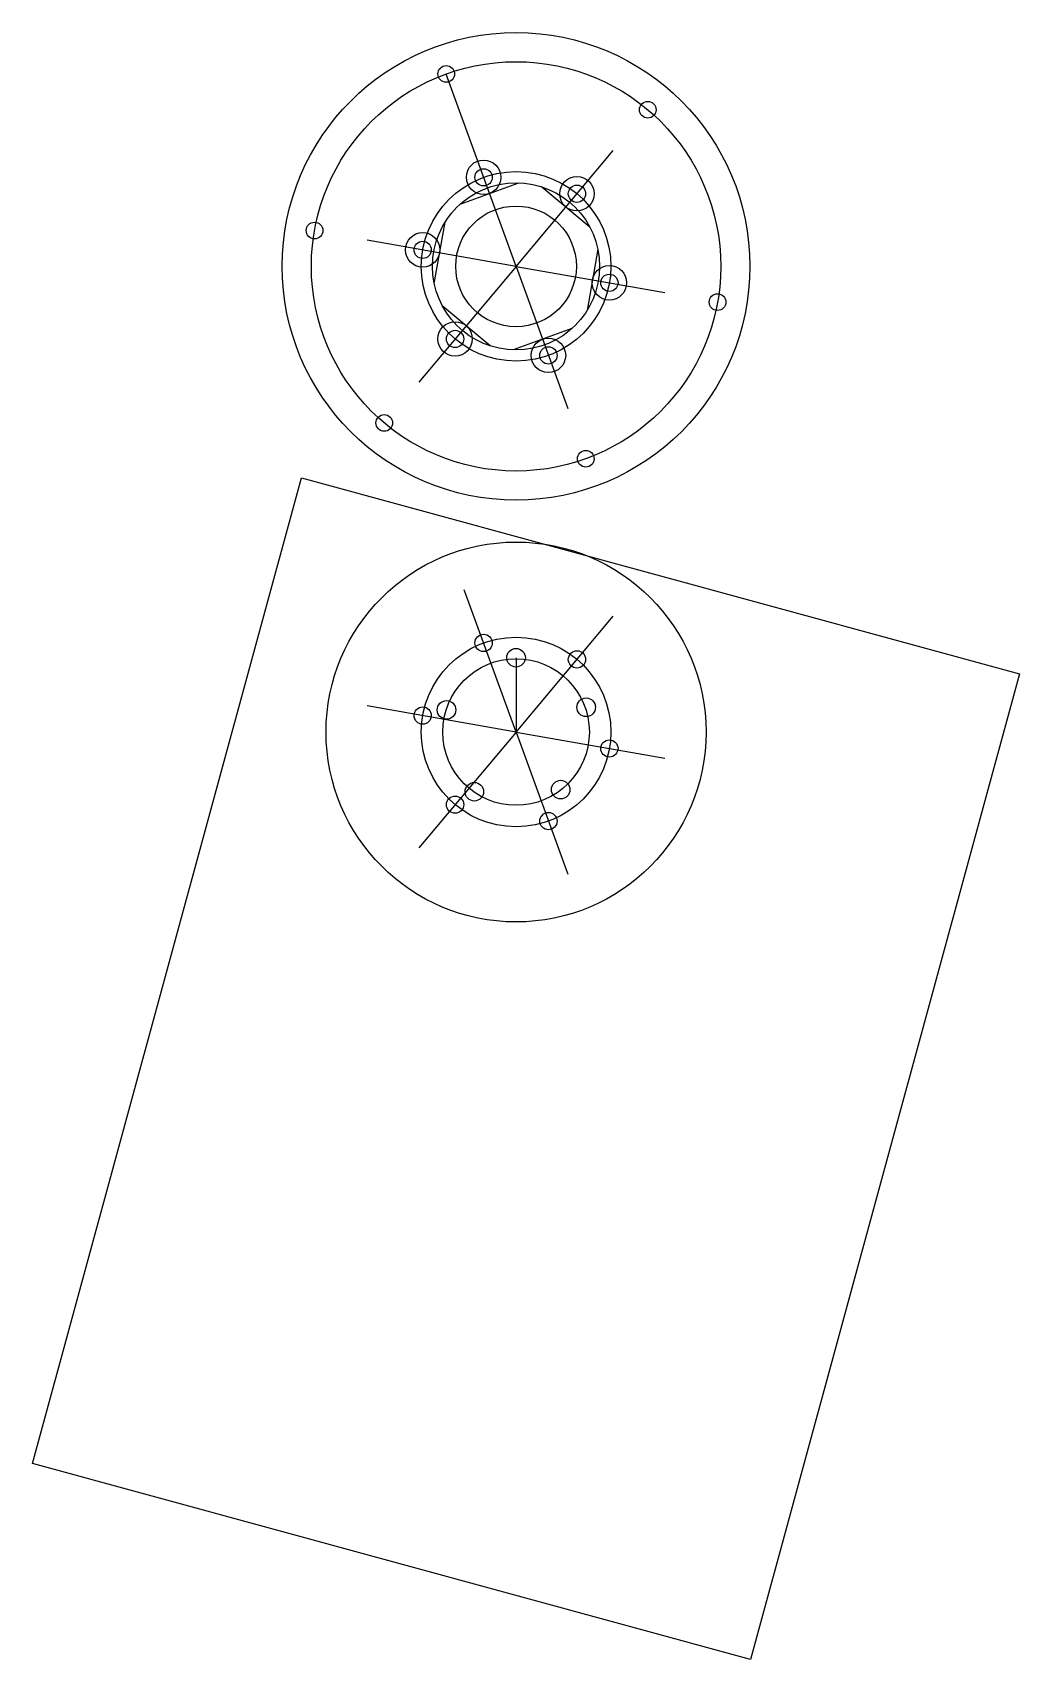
# Model space of a CAD drawing. Header units: millimetres. Extents: x 3153 to 3439, y 1243 to 1715.
import ezdxf

# ---------------------------------------------------------------- set-up
doc = ezdxf.new("R2010")
doc.units = ezdxf.units.MM
picture_1 = doc.add_image_def('image1.jpg', size_in_pixel=(2550, 3501))

msp = doc.modelspace()

# ---------------------------------------------------------------- linework, layer by layer
at = {"color": 1}
for p, q in [((3293.1, 1647.27), (3272.79, 1703.07)), ((3293.1, 1647.27), (3321.28, 1680.86)), ((3293.1, 1647.27), (3249.91, 1654.89)), ((3293.1, 1647.27), (3264.91, 1613.68)), ((3293.1, 1647.27), (3336.28, 1639.66)), ((3293.1, 1647.27), (3308.09, 1606.07)), ((3293.1, 1512.18), (3278.1, 1553.38)), ((3293.1, 1512.18), (3321.28, 1545.77)), ((3293.1, 1512.18), (3249.91, 1519.79)), ((3293.1, 1512.18), (3264.91, 1478.58)), ((3293.1, 1512.18), (3336.28, 1504.56)), ((3293.1, 1512.18), (3308.09, 1470.97))]:
    msp.add_line(p, q, dxfattribs=at)
for p, q in [((3276.9, 1665.32), (3293.9, 1671.51)), ((3300.63, 1670.32), (3314.49, 1658.69)), ((3269.37, 1642.27), (3272.51, 1660.09)), ((3316.83, 1652.27), (3313.69, 1634.46)), ((3285.56, 1624.22), (3271.71, 1635.85)), ((3309.29, 1629.22), (3292.29, 1623.04)), ((3293.1, 1533.73), (3293.1, 1512.18))]:
    msp.add_line(p, q)
for centre, radius in [((3293.1, 1647.27), 67.83), ((3293.1, 1647.27), 59.38), ((3272.85, 1703.09), 2.42), ((3331.31, 1692.71), 2.42), ((3283.69, 1673.11), 5), ((3293.1, 1647.27), 24.25), ((3310.77, 1668.34), 5), ((3293.1, 1647.27), 17.5), ((3234.64, 1657.65), 2.42), ((3266.02, 1652.05), 5), ((3320.18, 1642.5), 5), ((3351.56, 1636.9), 2.42), ((3275.42, 1626.21), 5), ((3302.5, 1621.43), 5), ((3298.67, 1627.96), 0), ((3254.88, 1601.83), 2.42), ((3313.34, 1591.46), 2.42), ((3293.1, 1512.18), 55.11), ((3293.1, 1533.73), 2.7), ((3293.1, 1512.18), 21.27), ((3272.94, 1518.59), 2.7), ((3313.45, 1519.35), 2.7), ((3281, 1494.85), 2.7), ((3306.04, 1495.46), 2.7), ((3298.67, 1492.87), 0)]:
    msp.add_circle(centre, radius)
for centre, radius in [((3283.69, 1673.11), 2.5), ((3293.1, 1647.27), 27.5), ((3310.77, 1668.34), 2.5), ((3266.02, 1652.05), 2.5), ((3320.18, 1642.5), 2.5), ((3275.42, 1626.21), 2.5), ((3302.5, 1621.43), 2.5), ((3293.1, 1512.18), 27.5), ((3283.69, 1538.02), 2.5), ((3310.77, 1533.24), 2.5), ((3266.02, 1516.95), 2.5), ((3320.18, 1507.4), 2.5), ((3275.42, 1491.11), 2.5), ((3302.5, 1486.33), 2.5)]:
    msp.add_circle(centre, radius, dxfattribs=at)

# ---------------------------------------------------------------- pictures from other files: only their frames are drawn
image = msp.add_image(picture_1, insert=(3152.84, 1299.93), size_in_units=(215.9, 296.42), rotation=-15.2581)
image.dxf.flags = 7

doc.saveas('drawing.dxf')
